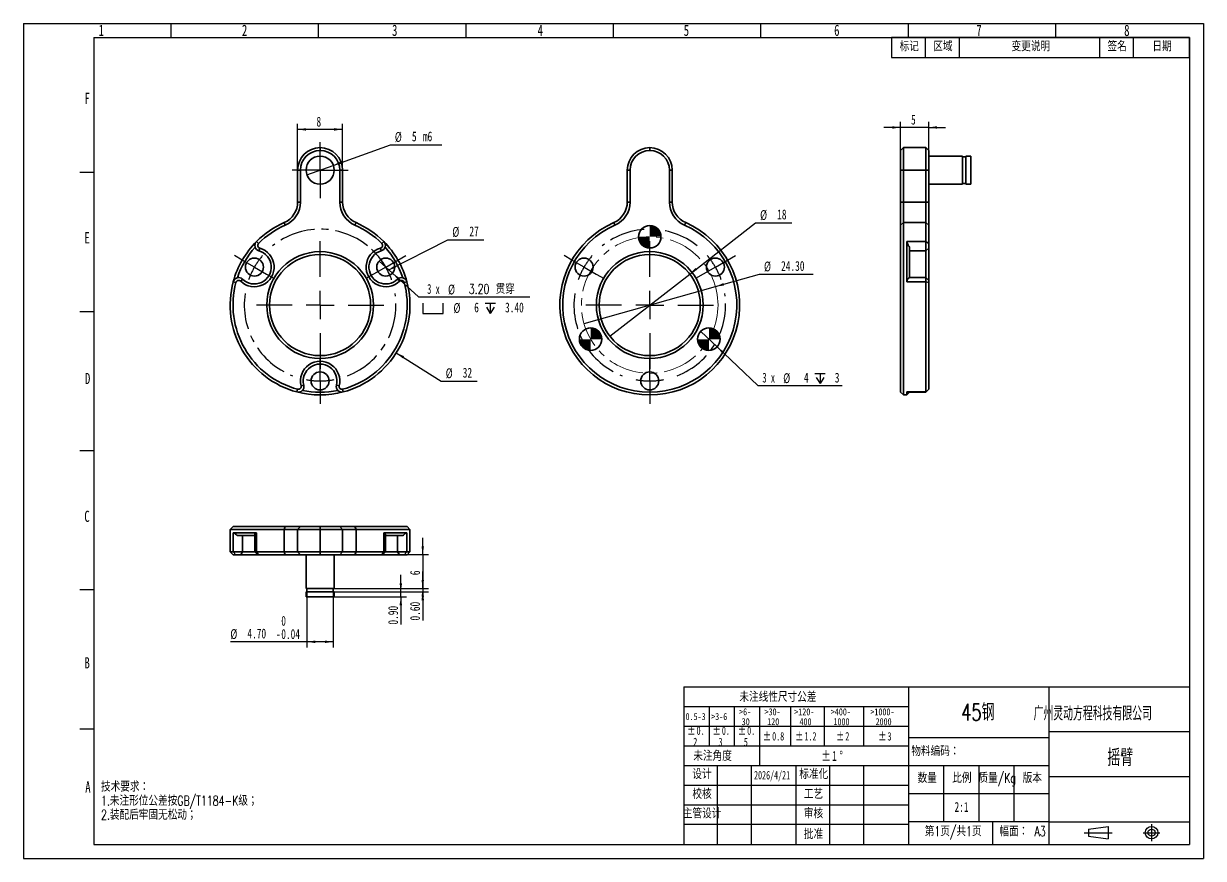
# Model space of a CAD drawing. Header units: millimetres. Extents: x 0 to 420, y 0 to 297.
import ezdxf

# ---------------------------------------------------------------- set-up
doc = ezdxf.new("R2010")
doc.units = ezdxf.units.MM
doc.linetypes.add('CENTERX2', pattern=[20.32, 12.7, -2.54, 2.54, -2.54])
for name, color, linetype in [('中心线', 6, 'CENTERX2'), ('尺寸线', 5, 'Continuous'), ('细实线', 7, 'Continuous')]:
    doc.layers.add(name, color=color, linetype=linetype)
doc.layers.add('图框', color=7, linetype='Continuous', lineweight=50)
doc.layers.add('粗实线', color=7, linetype='Continuous', lineweight=25)
doc.styles.add('SLDTEXTSTYLE0', font='TXT', dxfattribs={"width": 0.7, "bigfont": 'bigfont'})
doc.styles.add('SLDTEXTSTYLE1', font='TXT', dxfattribs={"width": 0.7})
doc.styles.add('SLDTEXTSTYLE2', font='TXT', dxfattribs={"width": 0.610802, "bigfont": 'bigfont'})
doc.styles.add('SLDTEXTSTYLE3', font='TXT', dxfattribs={"width": 0.633333})
doc.dimstyles.new('SLDDIMSTYLE0', dxfattribs={"dimtxt": 3.5, "dimasz": 3, "dimexe": 0, "dimexo": 0.0625, "dimgap": 0.875, "dimtad": 2, "dimlfac": 0.5, "dimrnd": 1e-09, "dimzin": 12, "dimdsep": 46, "dimtxsty": 'SLDTEXTSTYLE1', "dimblk1": 'NONE', "dimsah": 1, "dimcen": 0, "dimadec": 0, "dimazin": 3, "dimtfac": 1, "dimtmove": 0, "dimatfit": 3, "dimldrblk": 'NONE', "dimfxl": 0, "dimfrac": 2, "dimtolj": 1, "dimtzin": 12, "dimarcsym": 0})
doc.dimstyles.new('SLDDIMSTYLE1', dxfattribs={"dimtxt": 3.5, "dimasz": 3, "dimexe": 0, "dimexo": 0.0625, "dimgap": 0.875, "dimtad": 2, "dimlfac": 0.5, "dimrnd": 1e-09, "dimzin": 12, "dimdsep": 46, "dimtxsty": 'SLDTEXTSTYLE1', "dimsah": 1, "dimcen": 0, "dimadec": 0, "dimazin": 3, "dimtfac": 1, "dimtofl": 0, "dimtmove": 0, "dimatfit": 3, "dimfxl": 0, "dimfrac": 2, "dimtolj": 1, "dimtzin": 12, "dimarcsym": 0})
doc.dimstyles.new('SLDDIMSTYLE2', dxfattribs={"dimtxt": 3.5, "dimasz": 3, "dimexe": 0, "dimexo": 0.0625, "dimgap": 0.875, "dimtad": 0, "dimtih": 1, "dimtoh": 1, "dimlfac": 0.5, "dimrnd": 1e-09, "dimzin": 4, "dimdsep": 46, "dimtxsty": 'SLDTEXTSTYLE1', "dimblk1": 'NONE', "dimsah": 1, "dimcen": 0, "dimadec": 0, "dimazin": 1, "dimtfac": 1, "dimtmove": 0, "dimatfit": 3, "dimldrblk": 'NONE', "dimfxl": 0, "dimfrac": 2, "dimtolj": 1, "dimtzin": 12, "dimarcsym": 0})
doc.dimstyles.new('SLDDIMSTYLE3', dxfattribs={"dimtxt": 3.5, "dimasz": 3, "dimexe": 0, "dimexo": 0.0625, "dimgap": 0.875, "dimtad": 2, "dimlfac": 0.5, "dimrnd": 1e-09, "dimzin": 12, "dimdsep": 46, "dimtxsty": 'SLDTEXTSTYLE1', "dimsah": 1, "dimcen": 0.09, "dimadec": 0, "dimazin": 3, "dimtfac": 1, "dimtmove": 0, "dimatfit": 0, "dimfxl": 0, "dimfrac": 2, "dimtolj": 1, "dimtzin": 12, "dimarcsym": 0})
doc.dimstyles.new('SLDDIMSTYLE4', dxfattribs={"dimtxt": 3.5, "dimasz": 3, "dimexe": 0, "dimexo": 0.0625, "dimgap": 0.875, "dimtad": 2, "dimlfac": 0.5, "dimrnd": 1e-09, "dimzin": 0, "dimdsep": 46, "dimtxsty": 'SLDTEXTSTYLE1', "dimsah": 1, "dimcen": 0.09, "dimadec": 0, "dimazin": 0, "dimtfac": 1, "dimtmove": 0, "dimatfit": 0, "dimfxl": 0, "dimfrac": 2, "dimtolj": 1, "dimtzin": 12, "dimarcsym": 0})
doc.dimstyles.new('SLDDIMSTYLE5', dxfattribs={"dimtxt": 3.5, "dimasz": 3, "dimexe": 0, "dimexo": 0.0625, "dimgap": 0.875, "dimtad": 2, "dimlfac": 0.5, "dimrnd": 1e-09, "dimzin": 4, "dimdsep": 46, "dimtxsty": 'SLDTEXTSTYLE1', "dimsah": 1, "dimcen": 0.09, "dimadec": 0, "dimazin": 1, "dimtol": 1, "dimtm": 0.04, "dimtfac": 1, "dimtofl": 0, "dimtmove": 0, "dimatfit": 3, "dimfxl": 0, "dimfrac": 2, "dimtolj": 1, "dimarcsym": 0})
doc.dimstyles.new('SLDDIMSTYLE6', dxfattribs={"dimtxt": 3.5, "dimasz": 3, "dimexe": 0, "dimexo": 0.0625, "dimgap": 0.875, "dimtad": 2, "dimlfac": 0.5, "dimrnd": 1e-09, "dimzin": 4, "dimdsep": 46, "dimtxsty": 'SLDTEXTSTYLE1', "dimblk1": 'NONE', "dimsah": 1, "dimcen": 0, "dimadec": 0, "dimazin": 1, "dimtfac": 1, "dimtmove": 0, "dimatfit": 3, "dimldrblk": 'NONE', "dimfxl": 0, "dimfrac": 2, "dimtolj": 1, "dimtzin": 12, "dimarcsym": 0})
doc.dimstyles.new('SLDDIMSTYLE7', dxfattribs={"dimtxt": 3.5, "dimasz": 3, "dimexe": 0, "dimexo": 0.0625, "dimgap": 0.875, "dimtad": 0, "dimtih": 1, "dimtoh": 1, "dimdec": 6, "dimlfac": 0.5, "dimrnd": 1e-09, "dimzin": 12, "dimdsep": 46, "dimtxsty": 'SLDTEXTSTYLE1', "dimblk1": 'NONE', "dimsah": 1, "dimcen": 0, "dimadec": 0, "dimazin": 3, "dimtfac": 1, "dimtmove": 0, "dimatfit": 3, "dimldrblk": 'NONE', "dimfxl": 0, "dimfrac": 2, "dimtolj": 1, "dimtzin": 12, "dimarcsym": 0})
doc.dimstyles.new('SLDDIMSTYLE8', dxfattribs={"dimtxt": 3.5, "dimasz": 3, "dimexe": 0, "dimexo": 0.0625, "dimgap": 0.875, "dimtad": 2, "dimlfac": 0.5, "dimrnd": 1e-09, "dimzin": 12, "dimdsep": 46, "dimtxsty": 'SLDTEXTSTYLE1', "dimblk1": 'NONE', "dimsah": 1, "dimcen": 0, "dimadec": 0, "dimazin": 3, "dimtfac": 1, "dimtmove": 0, "dimatfit": 3, "dimldrblk": 'NONE', "dimfxl": 0, "dimfrac": 2, "dimtolj": 1, "dimtzin": 12, "dimarcsym": 0})

# ---------------------------------------------------------------- blocks, each defined once
blk = doc.blocks.new('SW_TABLEANNOTATION_0')
at = {"layer": '细实线', "color": 0}
for p, q in [((0, 0), (0, -7)), ((0, 0), (12, 0)), ((0, 0), (0, -7)), ((106, 0), (0, 0)), ((12, 0), (12, -7)), ((12, 0), (24, 0)), ((24, 0), (24, -7)), ((24, 0), (74, 0)), ((74, 0), (74, -7)), ((74, 0), (86, 0)), ((86, 0), (86, -7)), ((86, 0), (106, 0)), ((106, 0), (106, -7)), ((106, -7), (106, 0)), ((0, -7), (12, -7)), ((0, -7), (106, -7)), ((12, -7), (24, -7)), ((24, -7), (74, -7)), ((74, -7), (86, -7)), ((86, -7), (106, -7))]:
    blk.add_line(p, q, dxfattribs=at)
at = {"layer": '细实线', "color": 0, "char_height": 3.5, "attachment_point": 1, "style": 'SLDTEXTSTYLE0'}
for s, insert in [('标记', (2.85, -1.34)), ('区域', (14.85, -1.34)), ('变更说明', (42.7, -1.34)), ('签名', (76.85, -1.34)), ('日期', (92.85, -1.34))]:
    blk.add_mtext(s, dxfattribs=dict(at, insert=insert))
blk = doc.blocks.new('SW_TABLEANNOTATION_1')
at = {"layer": '细实线', "color": 0}
for p, q in [((0, 0), (0, -7)), ((0, 0), (9, 0)), ((9, 0), (18, 0)), ((18, 0), (27, 0)), ((27, 0), (38, 0)), ((38, 0), (50, 0)), ((50, 0), (64, 0)), ((64, 0), (80, 0)), ((80, 0), (80, -7)), ((0, -7), (0, -14)), ((0, -7), (9, -7)), ((9, -7), (9, -14)), ((9, -7), (18, -7)), ((18, -7), (18, -14)), ((18, -7), (27, -7)), ((27, -7), (27, -14)), ((27, -7), (38, -7)), ((38, -7), (38, -14)), ((38, -7), (50, -7)), ((50, -7), (50, -14)), ((50, -7), (64, -7)), ((64, -7), (64, -14)), ((64, -7), (80, -7)), ((80, -7), (80, -14)), ((0, -14), (0, -21)), ((0, -14), (9, -14)), ((9, -14), (9, -21)), ((9, -14), (18, -14)), ((18, -14), (18, -21)), ((18, -14), (27, -14)), ((27, -14), (27, -21)), ((27, -14), (38, -14)), ((38, -14), (38, -21)), ((38, -14), (50, -14)), ((50, -14), (50, -21)), ((50, -14), (64, -14)), ((64, -14), (64, -21)), ((64, -14), (80, -14)), ((80, -14), (80, -21)), ((0, -21), (0, -28)), ((0, -21), (9, -21)), ((9, -21), (18, -21)), ((18, -21), (27, -21)), ((27, -21), (27, -28)), ((27, -21), (27, -28)), ((27, -21), (38, -21)), ((38, -21), (50, -21)), ((50, -21), (64, -21)), ((64, -21), (80, -21)), ((80, -21), (80, -28)), ((0, -28), (9, -28)), ((9, -28), (18, -28)), ((18, -28), (27, -28)), ((27, -28), (38, -28)), ((38, -28), (50, -28)), ((50, -28), (64, -28)), ((64, -28), (80, -28))]:
    blk.add_line(p, q, dxfattribs=at)
at = {"layer": '细实线', "color": 0, "attachment_point": 1}
for s, insert, char_height, style in [('未注线性尺寸公差', (19.82, -1.79), 3.5, 'SLDTEXTSTYLE0'), ('>6-', (19.71, -7.6), 2.5, 'SLDTEXTSTYLE1'), ('>30-', (28.79, -7.6), 2.5, 'SLDTEXTSTYLE1'), ('>120-', (39.36, -7.6), 2.5, 'SLDTEXTSTYLE1'), ('>400-', (52.36, -7.6), 2.5, 'SLDTEXTSTYLE1'), ('>1000-', (66.44, -7.6), 2.5, 'SLDTEXTSTYLE1'), ('0.5-3', (0.66, -9.28), 2.5, 'SLDTEXTSTYLE1'), ('>3-6', (9.79, -9.28), 2.5, 'SLDTEXTSTYLE1'), ('30', (20.65, -11.1), 2.5, 'SLDTEXTSTYLE1'), ('120', (29.72, -11.1), 2.5, 'SLDTEXTSTYLE1'), ('400', (41.22, -11.1), 2.5, 'SLDTEXTSTYLE1'), ('1000', (53.3, -11.1), 2.5, 'SLDTEXTSTYLE1'), ('2000', (68.3, -11.1), 2.5, 'SLDTEXTSTYLE1'), ('%%p', (1.3, -14.03), 3, 'SLDTEXTSTYLE1'), ('0.', (4.59, -14.03), 3, 'SLDTEXTSTYLE1'), ('%%p', (10.3, -14.03), 3, 'SLDTEXTSTYLE1'), ('0.', (13.59, -14.03), 3, 'SLDTEXTSTYLE1'), ('%%p', (19.3, -14.03), 3, 'SLDTEXTSTYLE1'), ('0.', (22.59, -14.03), 3, 'SLDTEXTSTYLE1'), ('%%p', (28.19, -16.05), 3, 'SLDTEXTSTYLE1'), ('0.8', (31.48, -16.05), 3, 'SLDTEXTSTYLE1'), ('%%p', (39.69, -16.05), 3, 'SLDTEXTSTYLE1'), ('1.2', (42.98, -16.05), 3, 'SLDTEXTSTYLE1'), ('%%p', (54.25, -16.05), 3, 'SLDTEXTSTYLE1'), ('2', (57.53, -16.05), 3, 'SLDTEXTSTYLE1'), ('%%p', (69.25, -16.05), 3, 'SLDTEXTSTYLE1'), ('3', (72.53, -16.05), 3, 'SLDTEXTSTYLE1'), ('2', (3.39, -18.06), 3, 'SLDTEXTSTYLE1'), ('3', (12.39, -18.06), 3, 'SLDTEXTSTYLE1'), ('5', (21.39, -18.06), 3, 'SLDTEXTSTYLE1'), ('未注角度', (3.41, -22.79), 3.5, 'SLDTEXTSTYLE0'), ('%%p', (49.01, -22.79), 3.5, 'SLDTEXTSTYLE1'), ('1', (52.84, -22.79), 3.5, 'SLDTEXTSTYLE1'), ('%%d', (55.43, -22.79), 3.5, 'SLDTEXTSTYLE1')]:
    blk.add_mtext(s, dxfattribs=dict(at, insert=insert, char_height=char_height, style=style))
blk = doc.blocks.new('_D')
at = {"layer": '尺寸线'}
for p, q in [((110.26, 246.57), (130.58, 253.91)), ((130.58, 253.91), (148.88, 253.91)), ((100.85, 243.17), (110.26, 246.57))]:
    blk.add_line(p, q, dxfattribs=at)
blk.add_solid([(110.26, 246.57), (113.23, 247.16), (112.92, 248.01)], dxfattribs=at)
at = {"layer": '尺寸线', "char_height": 3.5, "attachment_point": 1, "style": 'SLDTEXTSTYLE1'}
for s, insert in [('%%c', (132.16, 258.42)), ('5', (138.24, 258.61)), ('m6', (142.14, 258.61))]:
    blk.add_mtext(s, dxfattribs=dict(at, insert=insert))
blk = doc.blocks.new('_None')
blk = doc.blocks.new('_D_1')
at = {"layer": '尺寸线'}
for p, q in [((129.59, 209.16), (151.03, 220.13)), ((151.03, 220.13), (163.88, 220.13))]:
    blk.add_line(p, q, dxfattribs=at)
blk.add_arc((105.55, 196.87), 27, 22.8525, 47.4009, dxfattribs=at)
blk.add_solid([(129.59, 209.16), (132.47, 210.13), (132.06, 210.93)], dxfattribs=at)
at = {"layer": '尺寸线', "char_height": 3.5, "attachment_point": 1, "style": 'SLDTEXTSTYLE1'}
for s, insert in [('%%c', (152.62, 224.64)), ('27', (158.69, 224.84))]:
    blk.add_mtext(s, dxfattribs=dict(at, insert=insert))
blk = doc.blocks.new('SW_SYMBOL_HOLE_SPOT')
at = {"layer": '尺寸线', "color": 0}
for p, q in [((0, 875), (0, 75)), ((0, 75), (1600, 75)), ((1600, 75), (1600, 875))]:
    blk.add_line(p, q, dxfattribs=at)
blk = doc.blocks.new('SW_SYMBOL_HOLE_DEPTH')
at = {"layer": '尺寸线', "color": 0}
for p, q in [((0, 875), (800, 875)), ((100, 555), (400, 75)), ((400, 875), (400, 75)), ((700, 555), (400, 75))]:
    blk.add_line(p, q, dxfattribs=at)
blk = doc.blocks.new('_D_2')
at = {"layer": '尺寸线'}
for p, q in [((126.56, 212.52), (131.31, 208.22)), ((131.31, 208.22), (140.57, 199.84)), ((140.57, 199.84), (180.21, 199.84))]:
    blk.add_line(p, q, dxfattribs=at)
blk.add_solid([(131.31, 208.22), (133.23, 205.88), (133.83, 206.54)], dxfattribs=at)
at = {"layer": '尺寸线', "xscale": 0.004511737089201878, "yscale": 0.004511737089201878, "zscale": 0.004511737089201878}
for name, p in [('SW_SYMBOL_HOLE_SPOT', (142.16, 193.56)), ('SW_SYMBOL_HOLE_DEPTH', (164.33, 193.56))]:
    blk.add_blockref(name, p, dxfattribs=at)
at = {"layer": '尺寸线', "char_height": 3.5, "attachment_point": 1}
for s, insert, style in [('3 x', (143.66, 204.35), 'SLDTEXTSTYLE3'), ('%%c', (151.1, 204.15), 'SLDTEXTSTYLE1'), ('3.20 贯穿', (158.48, 204.35), 'SLDTEXTSTYLE0'), ('%%c', (153.03, 197.57), 'SLDTEXTSTYLE1'), ('6', (160.41, 197.76), 'SLDTEXTSTYLE1'), ('3.40', (171.39, 197.76), 'SLDTEXTSTYLE1')]:
    blk.add_mtext(s, dxfattribs=dict(at, insert=insert, style=style))
blk = doc.blocks.new('_D_3')
at = {"layer": '尺寸线'}
for p, q in [((132.67, 179.87), (148.67, 169.84)), ((148.67, 169.84), (161.51, 169.84))]:
    blk.add_line(p, q, dxfattribs=at)
blk.add_solid([(132.67, 179.87), (134.97, 177.9), (135.45, 178.66)], dxfattribs=at)
at = {"layer": '尺寸线', "char_height": 3.5, "attachment_point": 1, "style": 'SLDTEXTSTYLE1'}
for s, insert in [('%%c', (150.26, 174.35)), ('32', (156.33, 174.55))]:
    blk.add_mtext(s, dxfattribs=dict(at, insert=insert))
blk = doc.blocks.new('_D_4')
at = {"layer": '尺寸线'}
for p, q in [((97.55, 244.87), (97.55, 261.36)), ((113.55, 244.87), (113.55, 261.36)), ((113.55, 259.36), (97.55, 259.36))]:
    blk.add_line(p, q, dxfattribs=at)
for points in [[(97.55, 259.36), (100.55, 258.91), (100.55, 259.81)], [(113.55, 259.36), (110.55, 259.81), (110.55, 258.91)]]:
    blk.add_solid(points, dxfattribs=at)
at = {"layer": '尺寸线', "insert": (104.26, 263.87), "char_height": 3.5, "attachment_point": 1, "style": 'SLDTEXTSTYLE1'}
blk.add_mtext('8', dxfattribs=at)
blk = doc.blocks.new('SW_CENTERMARKSYMBOL_0')
at = {"layer": '中心线', "color": 0}
for p, q in [((-23.38, -3.5), (-23.38, 5)), ((-51.1, 2.5), (-53.87, 4.1)), ((-46.77, 0), (-51.1, 2.5)), ((0, 0), (-4.33, -2.5)), ((0, 0), (4.33, 2.5)), ((4.33, 2.5), (7.1, 4.1)), ((-46.77, 0), (-42.44, -2.5)), ((-42.44, -2.5), (-39.66, -4.1)), ((-4.33, -2.5), (-7.1, -4.1)), ((-23.38, -13.5), (-23.38, -8.5)), ((-33.38, -13.5), (-41.88, -13.5)), ((-23.38, -13.5), (-28.38, -13.5)), ((-23.38, -13.5), (-23.38, -18.5)), ((-23.38, -13.5), (-18.38, -13.5)), ((-13.38, -13.5), (-4.88, -13.5)), ((-23.38, -23.5), (-23.38, -32)), ((-23.38, -35.5), (-23.38, -32.3)), ((-23.38, -40.5), (-23.38, -35.5)), ((-23.38, -40.5), (-23.38, -45.5)), ((-23.38, -45.5), (-23.38, -48.7))]:
    blk.add_line(p, q, dxfattribs=at)
for start, end in [(51.2207, 128.7793), (139.3897, 150), (30, 40.6103), (19.3897, 30), (150, 160.6103), (171.2207, 248.7793), (291.2207, 8.7793), (259.3897, 270), (270, 280.6103)]:
    blk.add_arc((-23.38, -13.5), 27, start, end, dxfattribs=at)
blk = doc.blocks.new('SW_CENTERMARKSYMBOL_1')
at = {"layer": '中心线', "color": 0}
for p, q in [((0, 5), (0, 10)), ((0, 0), (0, 5)), ((-5, 0), (-10, 0)), ((0, 0), (-5, 0)), ((0, 0), (0, -5)), ((0, 0), (5, 0)), ((5, 0), (10, 0)), ((0, -5), (0, -10))]:
    blk.add_line(p, q, dxfattribs=at)
blk = doc.blocks.new('SW_CENTERMARKSYMBOL_2')
at = {"layer": '中心线', "color": 0}
for p, q in [((0, 10), (0, 23)), ((0, 0), (0, 5)), ((-10, 0), (-23, 0)), ((0, 0), (-5, 0)), ((0, 0), (0, -5)), ((0, 0), (5, 0)), ((10, 0), (23, 0)), ((0, -10), (0, -23))]:
    blk.add_line(p, q, dxfattribs=at)
blk = doc.blocks.new('_D_5')
at = {"layer": '尺寸线'}
for p, q in [((312.21, 251.87), (312.21, 262.06)), ((322.21, 251.87), (322.21, 262.06)), ((312.21, 260.06), (306.21, 260.06)), ((322.21, 260.06), (312.21, 260.06)), ((322.21, 260.06), (328.21, 260.06))]:
    blk.add_line(p, q, dxfattribs=at)
for points in [[(312.21, 260.06), (309.21, 260.51), (309.21, 259.61)], [(322.21, 260.06), (325.21, 259.61), (325.21, 260.51)]]:
    blk.add_solid(points, dxfattribs=at)
at = {"layer": '尺寸线', "insert": (315.92, 264.58), "char_height": 3.5, "attachment_point": 1, "style": 'SLDTEXTSTYLE1'}
blk.add_mtext('5', dxfattribs=at)
blk = doc.blocks.new('_D_6')
at = {"layer": '尺寸线'}
for p, q in [((142.09, 108.06), (142.09, 114.06)), ((127.78, 108.06), (144.09, 108.06)), ((142.09, 108.06), (142.09, 96.06)), ((110.55, 96.06), (144.09, 96.06)), ((142.09, 96.06), (142.09, 90.06))]:
    blk.add_line(p, q, dxfattribs=at)
for points in [[(142.09, 108.06), (142.54, 111.06), (141.64, 111.06)], [(142.09, 96.06), (141.64, 93.06), (142.54, 93.06)]]:
    blk.add_solid(points, dxfattribs=at)
at = {"layer": '尺寸线', "insert": (137.58, 100.76), "char_height": 3.5, "attachment_point": 1, "rotation": 90, "style": 'SLDTEXTSTYLE1'}
blk.add_mtext('6', dxfattribs=at)
blk = doc.blocks.new('_D_7')
at = {"layer": '尺寸线'}
for p, q in [((142.09, 96.06), (142.09, 102.06)), ((110.55, 96.06), (144.09, 96.06)), ((110.55, 94.86), (144.09, 94.86)), ((142.09, 96.06), (142.09, 94.86)), ((142.09, 94.86), (142.09, 84.63))]:
    blk.add_line(p, q, dxfattribs=at)
for points in [[(142.09, 96.06), (142.54, 99.06), (141.64, 99.06)], [(142.09, 94.86), (141.64, 91.86), (142.54, 91.86)]]:
    blk.add_solid(points, dxfattribs=at)
at = {"layer": '尺寸线', "insert": (137.58, 84.63), "char_height": 3.5, "attachment_point": 1, "rotation": 90, "style": 'SLDTEXTSTYLE1'}
blk.add_mtext('0.60', dxfattribs=at)
blk = doc.blocks.new('_D_8')
at = {"layer": '尺寸线'}
for p, q in [((134.29, 94.86), (134.29, 100.86)), ((110.55, 94.86), (136.29, 94.86)), ((110.55, 93.06), (136.29, 93.06)), ((134.29, 93.06), (134.29, 94.86)), ((134.29, 93.06), (134.29, 83.18))]:
    blk.add_line(p, q, dxfattribs=at)
for points in [[(134.29, 94.86), (134.74, 97.86), (133.84, 97.86)], [(134.29, 93.06), (133.84, 90.06), (134.74, 90.06)]]:
    blk.add_solid(points, dxfattribs=at)
at = {"layer": '尺寸线', "insert": (129.78, 83.18), "char_height": 3.5, "attachment_point": 1, "rotation": 90, "style": 'SLDTEXTSTYLE1'}
blk.add_mtext('0.90', dxfattribs=at)
blk = doc.blocks.new('_D_9')
at = {"layer": '尺寸线'}
for p, q in [((100.85, 94.86), (100.85, 75.06)), ((110.25, 94.86), (110.25, 75.06)), ((100.85, 77.06), (73.6, 77.06)), ((110.25, 77.06), (100.85, 77.06))]:
    blk.add_line(p, q, dxfattribs=at)
for points in [[(100.85, 77.06), (103.85, 76.61), (103.85, 77.51)], [(110.25, 77.06), (107.25, 77.51), (107.25, 76.61)]]:
    blk.add_solid(points, dxfattribs=at)
at = {"layer": '尺寸线', "char_height": 3.5, "attachment_point": 1, "style": 'SLDTEXTSTYLE1'}
for s, insert in [('0', (91.73, 86.28)), ('%%c', (73.6, 81.57)), ('4.70', (79.67, 81.76)), ('0.04', (91.73, 81.57)), ('-', (89.8, 81.57))]:
    blk.add_mtext(s, dxfattribs=dict(at, insert=insert))
blk = doc.blocks.new('_D_10')
at = {"layer": '尺寸线'}
for p, q in [((246.3, 203.43), (262, 207.83)), ((262, 207.83), (281.06, 207.83)), ((199.51, 190.31), (246.3, 203.43))]:
    blk.add_line(p, q, dxfattribs=at)
blk.add_solid([(246.3, 203.43), (249.31, 203.8), (249.07, 204.67)], dxfattribs=at)
at = {"layer": '尺寸线', "char_height": 3.5, "attachment_point": 1, "style": 'SLDTEXTSTYLE1'}
for s, insert in [('%%c', (263.58, 212.34)), ('24.30', (269.66, 212.53))]:
    blk.add_mtext(s, dxfattribs=dict(at, insert=insert))
blk = doc.blocks.new('_D_11')
at = {"layer": '尺寸线'}
for p, q in [((241.04, 187.46), (246.86, 181.98)), ((246.86, 181.98), (261.4, 168.29)), ((261.4, 168.29), (291.38, 168.29))]:
    blk.add_line(p, q, dxfattribs=at)
blk.add_solid([(246.86, 181.98), (248.74, 179.59), (249.35, 180.25)], dxfattribs=at)
at = {"layer": '尺寸线', "xscale": 0.004511737089201878, "yscale": 0.004511737089201878, "zscale": 0.004511737089201878}
blk.add_blockref('SW_SYMBOL_HOLE_DEPTH', (281.72, 168.6), dxfattribs=at)
at = {"layer": '尺寸线', "char_height": 3.5, "attachment_point": 1}
for s, insert, style in [('3 x', (262.99, 172.8), 'SLDTEXTSTYLE3'), ('%%c', (270.42, 172.61), 'SLDTEXTSTYLE1'), ('4', (277.8, 172.8), 'SLDTEXTSTYLE1'), ('3', (288.78, 172.8), 'SLDTEXTSTYLE1')]:
    blk.add_mtext(s, dxfattribs=dict(at, insert=insert, style=style))
blk = doc.blocks.new('_D_12')
at = {"layer": '尺寸线'}
for p, q in [((237.12, 207.91), (260.6, 226.14)), ((260.6, 226.14), (273.45, 226.14)), ((208.69, 185.83), (237.12, 207.91))]:
    blk.add_line(p, q, dxfattribs=at)
blk.add_solid([(237.12, 207.91), (239.77, 209.39), (239.22, 210.1)], dxfattribs=at)
at = {"layer": '尺寸线', "char_height": 3.5, "attachment_point": 1, "style": 'SLDTEXTSTYLE1'}
for s, insert in [('%%c', (262.19, 230.65)), ('18', (268.26, 230.85))]:
    blk.add_mtext(s, dxfattribs=dict(at, insert=insert))
blk = doc.blocks.new('SW_CENTERMARKSYMBOL_3')
at = {"layer": '中心线', "color": 0}
for p, q in [((23.38, -3.5), (23.38, 5)), ((-4.33, 2.5), (-7.1, 4.1)), ((0, 0), (-4.33, 2.5)), ((0, 0), (4.33, -2.5)), ((46.77, 0), (51.1, 2.5)), ((51.1, 2.5), (53.87, 4.1)), ((4.33, -2.5), (7.1, -4.1)), ((42.44, -2.5), (39.66, -4.1)), ((46.77, 0), (42.44, -2.5)), ((23.38, -13.5), (23.38, -8.5)), ((13.38, -13.5), (4.88, -13.5)), ((23.38, -13.5), (18.38, -13.5)), ((23.38, -13.5), (23.38, -18.5)), ((23.38, -13.5), (28.38, -13.5)), ((33.38, -13.5), (41.88, -13.5)), ((23.38, -23.5), (23.38, -32)), ((23.38, -35.5), (23.38, -32.3)), ((23.38, -40.5), (23.38, -35.5)), ((23.38, -40.5), (23.38, -45.5)), ((23.38, -45.5), (23.38, -48.7))]:
    blk.add_line(p, q, dxfattribs=at)
for start, end in [(51.2207, 128.7793), (150, 160.6103), (139.3897, 150), (30, 40.6103), (19.3897, 30), (171.2207, 248.7793), (291.2207, 8.7793), (259.3897, 270), (270, 280.6103)]:
    blk.add_arc((23.38, -13.5), 27, start, end, dxfattribs=at)
blk = doc.blocks.new('SW_CENTERMARKSYMBOL_4')
at = {"layer": '中心线', "color": 0}
for p, q in [((0, 10), (0, 23)), ((0, 0), (0, 5)), ((-10, 0), (-23, 0)), ((0, 0), (-5, 0)), ((0, 0), (0, -5)), ((0, 0), (5, 0)), ((10, 0), (23, 0)), ((0, -10), (0, -23))]:
    blk.add_line(p, q, dxfattribs=at)
blk = doc.blocks.new('SW_DOWELSYMBOL_0')
at = {"linetype": 'Continuous', "lineweight": 0}
h = blk.add_hatch(color=0, dxfattribs=at)
edge = h.paths.add_edge_path(flags=0)
edge.add_arc((0, 0), 4, 180, 270)
edge.add_line((0, -4), (0, 0))
edge.add_line((0, 0), (-4, 0))
h = blk.add_hatch(color=0, dxfattribs=at)
edge = h.paths.add_edge_path(flags=0)
edge.add_arc((0, 0), 4, 0, 90)
edge.add_line((0, 4), (0, 0))
edge.add_line((0, 0), (4, 0))
at = {"color": 0, "linetype": 'Continuous', "lineweight": 0}
blk.add_circle((0, 0), 4, dxfattribs=at)
blk = doc.blocks.new('SW_DOWELSYMBOL_1')
at = {"linetype": 'Continuous', "lineweight": 0}
h = blk.add_hatch(color=0, dxfattribs=at)
edge = h.paths.add_edge_path(flags=0)
edge.add_arc((0, 0), 4, 180, 270)
edge.add_line((0, -4), (0, 0))
edge.add_line((0, 0), (-4, 0))
h = blk.add_hatch(color=0, dxfattribs=at)
edge = h.paths.add_edge_path(flags=0)
edge.add_arc((0, 0), 4, 0, 90)
edge.add_line((0, 4), (0, 0))
edge.add_line((0, 0), (4, 0))
at = {"color": 0, "linetype": 'Continuous', "lineweight": 0}
blk.add_circle((0, 0), 4, dxfattribs=at)
blk = doc.blocks.new('SW_DOWELSYMBOL_2')
at = {"linetype": 'Continuous', "lineweight": 0}
h = blk.add_hatch(color=0, dxfattribs=at)
edge = h.paths.add_edge_path(flags=0)
edge.add_arc((0, 0), 4, 180, 270)
edge.add_line((0, -4), (0, 0))
edge.add_line((0, 0), (-4, 0))
h = blk.add_hatch(color=0, dxfattribs=at)
edge = h.paths.add_edge_path(flags=0)
edge.add_arc((0, 0), 4, 0, 90)
edge.add_line((0, 4), (0, 0))
edge.add_line((0, 0), (4, 0))
at = {"color": 0, "linetype": 'Continuous', "lineweight": 0}
blk.add_circle((0, 0), 4, dxfattribs=at)

msp = doc.modelspace()

# ---------------------------------------------------------------- linework, layer by layer
at = {"color": 7, "linetype": 'Continuous', "lineweight": 35}
for p, q in [((105.5532176, 251.869351), (105.5532176, 252.869351)), ((222.9045241, 251.869351), (222.9045241, 252.869351)), ((312.2143238, 251.869351), (313.2143238, 252.869351)), ((313.2143238, 252.869351), (313.2143238, 244.869351)), ((321.2143238, 252.869351), (313.2143238, 252.869351)), ((321.2143238, 244.869351), (321.2143238, 252.869351)), ((322.2143238, 251.869351), (321.2143238, 252.869351)), ((312.2143238, 244.869351), (312.2143238, 251.869351)), ((322.2143238, 251.869351), (322.2143238, 244.869351)), ((334.2143238, 249.869351), (322.2143238, 249.869351)), ((334.2143238, 249.869351), (334.2143238, 239.869351)), ((335.4143238, 249.569351), (334.2143238, 249.569351)), ((337.2143238, 249.869351), (335.4143238, 249.869351)), ((335.4143238, 249.869351), (335.4143238, 239.869351)), ((337.2143238, 249.869351), (337.2143238, 239.869351)), ((97.5532176, 233.5299566), (97.5532176, 244.869351)), ((98.5532176, 244.869351), (97.5532176, 244.869351)), ((98.5532176, 244.869351), (98.5532176, 233.5299566)), ((112.5532176, 233.5299566), (112.5532176, 244.869351)), ((112.5532176, 244.869351), (113.5532176, 244.869351)), ((113.5532176, 244.869351), (113.5532176, 233.5299566)), ((214.9045241, 244.869351), (215.9045241, 244.869351)), ((214.9045241, 233.5299566), (214.9045241, 244.869351)), ((215.9045241, 244.869351), (215.9045241, 233.5299566)), ((229.9045241, 233.5299566), (229.9045241, 244.869351)), ((229.9045241, 244.869351), (230.9045241, 244.869351)), ((230.9045241, 244.869351), (230.9045241, 233.5299566)), ((312.2143238, 244.869351), (313.2143238, 244.869351)), ((312.2143238, 233.5299566), (312.2143238, 244.869351)), ((321.2143238, 244.869351), (313.2143238, 244.869351)), ((313.2143238, 244.869351), (313.2143238, 233.5299566)), ((321.2143238, 233.5299566), (321.2143238, 244.869351)), ((322.2143238, 244.869351), (321.2143238, 244.869351)), ((322.2143238, 244.869351), (322.2143238, 233.5299566)), ((322.2143238, 239.869351), (334.2143238, 239.869351)), ((334.2143238, 240.169351), (335.4143238, 240.169351)), ((335.4143238, 239.869351), (337.2143238, 239.869351)), ((98.5532176, 233.5299566), (97.5532176, 233.5299566)), ((112.5532176, 233.5299566), (113.5532176, 233.5299566)), ((214.9045241, 233.5299566), (215.9045241, 233.5299566)), ((229.9045241, 233.5299566), (230.9045241, 233.5299566)), ((312.2143238, 233.5299566), (313.2143238, 233.5299566)), ((312.2143238, 225.2813203), (312.2143238, 233.5299566)), ((313.2143238, 233.5299566), (313.2143238, 226.1978354)), ((313.2143238, 233.5299566), (321.2143238, 233.5299566)), ((321.2143238, 226.1978354), (321.2143238, 233.5299566)), ((322.2143238, 233.5299566), (321.2143238, 233.5299566)), ((322.2143238, 233.5299566), (322.2143238, 225.2813203)), ((93.1532176, 225.2813203), (92.7532176, 226.1978354)), ((117.9532176, 225.2813203), (118.3532176, 226.1978354)), ((210.1045241, 226.1978354), (210.5045241, 225.2813203)), ((235.7045241, 226.1978354), (235.3045241, 225.2813203)), ((313.2143238, 226.1978354), (312.2143238, 225.2813203)), ((312.2143238, 165.869351), (312.2143238, 225.2813203)), ((313.2143238, 226.1978354), (313.2143238, 164.869351)), ((321.2143238, 226.1978354), (313.2143238, 226.1978354)), ((321.2143238, 219.4859538), (321.2143238, 226.1978354)), ((322.2143238, 225.2813203), (321.2143238, 226.1978354)), ((322.2143238, 225.2813203), (322.2143238, 218.7791849)), ((82.9149916, 219.4859538), (83.6224361, 218.7791849)), ((127.4839991, 218.7791849), (128.1914437, 219.4859538)), ((314.4143238, 219.4859538), (321.2143238, 219.4859538)), ((314.4143238, 205.1663285), (314.4143238, 219.4859538)), ((321.2143238, 216.1466498), (321.2143238, 219.4859538)), ((321.2143238, 219.4859538), (322.2143238, 218.7791849)), ((322.2143238, 218.7791849), (322.2143238, 217.109533)), ((83.7900435, 216.1466498), (84.0599621, 217.109533)), ((127.0464732, 217.109533), (127.3163918, 216.1466498)), ((315.4143238, 217.4987642), (315.4143238, 206.5938681)), ((321.2143238, 216.1466498), (315.4143238, 216.1466498)), ((321.2143238, 216.1466498), (322.2143238, 217.109533)), ((321.2143238, 206.6477674), (321.2143238, 216.1466498)), ((322.2143238, 217.109533), (322.2143238, 205.6477674)), ((77.977, 206.0781633), (77.2780781, 205.3629653)), ((133.8283572, 205.3629653), (133.1294352, 206.0781633)), ((321.2143238, 206.6477674), (315.4143238, 206.6477674)), ((322.2143238, 205.6477674), (321.2143238, 206.6477674)), ((321.2143238, 205.1663285), (321.2143238, 206.6477674)), ((74.6475521, 205.1663285), (75.6133541, 204.9070479)), ((136.4588832, 205.1663285), (135.4930812, 204.9070479)), ((321.2143238, 205.1663285), (314.4143238, 205.1663285)), ((321.2143238, 165.9557707), (321.2143238, 205.1663285)), ((321.2143238, 205.1663285), (322.2143238, 204.9070479)), ((322.2143238, 205.6477674), (322.2143238, 204.9070479)), ((322.2143238, 204.9070479), (322.2143238, 166.9218201)), ((99.7401742, 168.3832399), (98.7713336, 168.1355547)), ((111.366261, 168.3832399), (112.3351016, 168.1355547)), ((97.2857781, 165.9557707), (97.5441356, 166.9218201)), ((113.8206572, 165.9557707), (113.5622997, 166.9218201)), ((312.2143238, 165.869351), (313.2143238, 164.869351)), ((313.2143238, 164.869351), (314.4143238, 164.869351)), ((314.4143238, 165.9557707), (321.2143238, 165.9557707)), ((314.4143238, 164.869351), (314.4143238, 165.9557707)), ((314.4143238, 165.9557707), (314.4799895, 165.8899397)), ((314.4143238, 164.869351), (315.4143238, 165.869351)), ((314.4799895, 165.8878695), (321.2143238, 165.8878695)), ((315.4143238, 165.8878695), (315.4143238, 165.869351)), ((321.2143238, 165.9557707), (322.2143238, 166.9218201)), ((321.2143238, 165.8878695), (322.2143238, 166.8878695)), ((321.2143238, 165.8878695), (321.2143238, 165.9557707)), ((322.2143238, 166.9218201), (322.2143238, 166.8878695)), ((74.5532176, 118.0585755), (73.5532176, 117.0585755)), ((74.5532176, 118.0585755), (93.1532176, 118.0585755)), ((92.7532176, 117.0585755), (93.1532176, 118.0585755)), ((93.1532176, 118.0585755), (98.5532176, 118.0585755)), ((98.5532176, 118.0585755), (97.5532176, 117.0585755)), ((98.5532176, 118.0585755), (105.5532176, 118.0585755)), ((105.5532176, 118.0585755), (112.5532176, 118.0585755)), ((105.5532176, 118.0585755), (105.5532176, 117.0585755)), ((113.5532176, 117.0585755), (112.5532176, 118.0585755)), ((112.5532176, 118.0585755), (117.9532176, 118.0585755)), ((118.3532176, 117.0585755), (117.9532176, 118.0585755)), ((117.9532176, 118.0585755), (136.5532176, 118.0585755)), ((137.5532176, 117.0585755), (136.5532176, 118.0585755)), ((73.5532176, 117.0585755), (73.5532176, 109.0585755)), ((92.7532176, 117.0585755), (73.5532176, 117.0585755)), ((74.6475521, 115.8585755), (82.9149916, 115.8585755)), ((74.6475521, 109.0585755), (74.6475521, 115.8585755)), ((82.3298807, 114.8585755), (76.1179706, 114.8585755)), ((77.977, 114.8585755), (77.977, 109.0585755)), ((82.3298807, 115.293857), (82.3298807, 109.0585755)), ((82.9149916, 115.8585755), (82.9149916, 109.0585755)), ((97.5532176, 117.0585755), (92.7532176, 117.0585755)), ((92.7532176, 109.0585755), (92.7532176, 117.0585755)), ((97.5532176, 109.0585755), (97.5532176, 117.0585755)), ((105.5532176, 117.0585755), (97.5532176, 117.0585755)), ((105.5532176, 109.0585755), (105.5532176, 117.0585755)), ((113.5532176, 117.0585755), (105.5532176, 117.0585755)), ((113.5532176, 117.0585755), (113.5532176, 109.0585755)), ((118.3532176, 117.0585755), (113.5532176, 117.0585755)), ((118.3532176, 117.0585755), (118.3532176, 109.0585755)), ((137.5532176, 117.0585755), (118.3532176, 117.0585755)), ((128.1914437, 115.8585755), (136.4588832, 115.8585755)), ((128.1914437, 109.0585755), (128.1914437, 115.8585755)), ((128.7765546, 109.0585755), (128.7765546, 115.2970504)), ((134.9884647, 114.8585755), (128.7765546, 114.8585755)), ((133.1294352, 109.0585755), (133.1294352, 114.8585755)), ((136.4588832, 115.8585755), (136.4588832, 109.0585755)), ((137.5532176, 109.0585755), (137.5532176, 117.0585755)), ((73.5532176, 109.0585755), (74.5532176, 108.0585755)), ((73.5532176, 109.0585755), (74.6475521, 109.0585755)), ((75.6133541, 108.0585755), (74.5532176, 108.0585755)), ((74.6475521, 109.0585755), (77.977, 109.0585755)), ((74.6475521, 109.0585755), (75.6133541, 108.0585755)), ((77.2780781, 108.0585755), (75.6133541, 108.0585755)), ((77.977, 109.0585755), (77.2780781, 108.0585755)), ((83.3298807, 108.0585755), (77.2780781, 108.0585755)), ((77.977, 109.0585755), (82.3298807, 109.0585755)), ((82.3298807, 109.0585755), (83.3298807, 108.0585755)), ((82.3298807, 109.0585755), (82.9149916, 109.0585755)), ((82.9149916, 109.0585755), (92.7532176, 109.0585755)), ((82.9149916, 109.0585755), (83.6224361, 108.0585755)), ((83.6224361, 108.0585755), (83.3298807, 108.0585755)), ((93.1532176, 108.0585755), (83.6224361, 108.0585755)), ((92.7532176, 109.0585755), (97.5532176, 109.0585755)), ((93.1532176, 108.0585755), (92.7532176, 109.0585755)), ((98.5532176, 108.0585755), (93.1532176, 108.0585755)), ((97.5532176, 109.0585755), (105.5532176, 109.0585755)), ((98.5532176, 108.0585755), (97.5532176, 109.0585755)), ((105.5532176, 108.0585755), (98.5532176, 108.0585755)), ((100.5532176, 108.0585755), (100.5532176, 96.0585755)), ((105.5532176, 109.0585755), (113.5532176, 109.0585755)), ((105.5532176, 108.0585755), (105.5532176, 109.0585755)), ((112.5532176, 108.0585755), (105.5532176, 108.0585755)), ((110.5532176, 96.0585755), (110.5532176, 108.0585755)), ((112.5532176, 108.0585755), (113.5532176, 109.0585755)), ((117.9532176, 108.0585755), (112.5532176, 108.0585755)), ((113.5532176, 109.0585755), (118.3532176, 109.0585755)), ((117.9532176, 108.0585755), (118.3532176, 109.0585755)), ((127.4839991, 108.0585755), (117.9532176, 108.0585755)), ((118.3532176, 109.0585755), (128.1914437, 109.0585755)), ((127.4839991, 108.0585755), (128.1914437, 109.0585755)), ((127.7765546, 108.0585755), (127.4839991, 108.0585755)), ((127.7765546, 108.0585755), (128.7765546, 109.0585755)), ((133.8283572, 108.0585755), (127.7765546, 108.0585755)), ((128.1914437, 109.0585755), (128.7765546, 109.0585755)), ((128.7765546, 109.0585755), (133.1294352, 109.0585755)), ((133.8283572, 108.0585755), (133.1294352, 109.0585755)), ((133.1294352, 109.0585755), (136.4588832, 109.0585755)), ((135.4930812, 108.0585755), (133.8283572, 108.0585755)), ((136.4588832, 109.0585755), (135.4930812, 108.0585755)), ((136.5532176, 108.0585755), (135.4930812, 108.0585755)), ((136.4588832, 109.0585755), (137.5532176, 109.0585755)), ((136.5532176, 108.0585755), (137.5532176, 109.0585755)), ((110.5532176, 96.0585755), (100.5532176, 96.0585755)), ((100.5532176, 94.8585755), (100.5532176, 93.0585755)), ((110.5532176, 94.8585755), (100.5532176, 94.8585755)), ((110.5532176, 93.0585755), (100.5532176, 93.0585755)), ((100.8532176, 96.0585755), (100.8532176, 94.8585755)), ((110.2532176, 94.8585755), (110.2532176, 96.0585755)), ((110.5532176, 93.0585755), (110.5532176, 94.8585755))]:
    msp.add_line(p, q, dxfattribs=at)
for centre, radius in [((105.5532176, 244.869351), 5), ((222.9045241, 221.169351), 4), ((105.5532176, 196.869351), 19), ((105.5532176, 196.869351), 18), ((222.9045241, 196.869351), 19), ((222.9045241, 196.869351), 18), ((82.1705317, 210.369351), 3.2), ((128.9359035, 210.369351), 3.2), ((199.5218382, 210.369351), 3.2), ((246.28721, 210.369351), 3.2), ((201.8601068, 184.719351), 4), ((243.9489414, 184.719351), 4), ((105.5532176, 169.869351), 3.2), ((222.9045241, 169.869351), 3.2)]:
    msp.add_circle(centre, radius, dxfattribs=at)
at = {"color": 7, "linetype": 'CENTERX2', "lineweight": 18}
msp.add_circle((222.9045241, 196.869351), 24.3, dxfattribs=at)
at = {"color": 7, "linetype": 'Continuous', "lineweight": 35}
for centre, radius, start, end in [((105.5532176, 244.869351), 8, 90, 180), ((105.5532176, 244.869351), 8, 360, 90), ((222.9045241, 244.869351), 8, 90, 180), ((222.9045241, 244.869351), 8, 0, 90), ((105.5532176, 244.869351), 7, 90, 180), ((105.5532176, 244.869351), 7, 0, 90), ((222.9045241, 244.869351), 7, 90, 180), ((222.9045241, 244.869351), 7, 0, 90), ((89.5532176, 233.5299566), 8, 293.578178478, 0), ((89.5532176, 233.5299566), 9, 293.578178478, 360), ((121.5532176, 233.5299566), 9, 180, 246.421821522), ((121.5532176, 233.5299566), 8, 180, 246.421821522), ((206.9045241, 233.5299566), 8, 293.578178478, 0), ((206.9045241, 233.5299566), 9, 293.578178478, 0), ((238.9045241, 233.5299566), 9, 180, 246.421821522), ((238.9045241, 233.5299566), 8, 180, 246.421821522), ((105.5532176, 196.869351), 32, 113.578178478, 135.027376577), ((105.5532176, 196.869351), 31, 113.578178478, 135.027376577), ((105.5532176, 196.869351), 31, 44.972623423, 66.421821522), ((105.5532176, 196.869351), 32, 44.972623423, 66.421821522), ((222.9045241, 196.869351), 32, 113.578178478, 66.421821522), ((222.9045241, 196.869351), 31, 113.578178478, 66.421821522), ((105.5532176, 196.869351), 32, 135.027376577, 164.972623423), ((84.3298807, 218.0724161), 2, 135.027376577, 254.340575542), ((84.3298807, 218.0724161), 1, 135.027376577, 254.340575542), ((126.7765546, 218.0724161), 1, 285.659424458, 44.972623423), ((126.7765546, 218.0724161), 2, 285.659424458, 44.972623423), ((105.5532176, 196.869351), 32, 15.027376577, 44.972623423), ((105.5532176, 196.869351), 31, 138.281995729, 161.718004271), ((82.1705317, 210.369351), 7, 225.659424458, 74.340575542), ((82.1705317, 210.369351), 6, 225.659424458, 74.340575542), ((128.9359035, 210.369351), 7, 105.659424458, 314.340575542), ((128.9359035, 210.369351), 6, 105.659424458, 314.340575542), ((105.5532176, 196.869351), 31, 18.281995729, 41.718004271), ((76.5791562, 204.6477674), 2, 45.659424458, 164.972623423), ((134.5272791, 204.6477674), 2, 15.027376577, 134.340575542), ((105.5532176, 196.869351), 32, 164.972623423, 255.027376577), ((105.5532176, 196.869351), 31, 164.972623423, 255.027376577), ((76.5791562, 204.6477674), 1, 45.659424458, 164.972623423), ((105.5532176, 196.869351), 31, 284.972623423, 15.027376577), ((105.5532176, 196.869351), 32, 284.972623423, 15.027376577), ((134.5272791, 204.6477674), 1, 15.027376577, 134.340575542), ((105.5532176, 169.869351), 7, 345.659424458, 194.340575542), ((105.5532176, 169.869351), 6, 345.659424458, 194.340575542), ((97.8024931, 167.8878695), 2, 255.027376577, 14.340575542), ((97.8024931, 167.8878695), 1, 255.027376577, 14.340575542), ((113.3039422, 167.8878695), 2, 165.659424458, 284.972623423), ((113.3039422, 167.8878695), 1, 165.659424458, 284.972623423), ((105.5532176, 196.869351), 32, 255.027376577, 284.972623423), ((105.5532176, 196.869351), 31, 258.281995729, 281.718004271)]:
    msp.add_arc(centre, radius, start, end, dxfattribs=at)
for points, knots in [([(314.4143238, 219.4859538), (314.4143238, 219.1970063), (314.5367798, 218.8296431), (314.9087573, 218.1279049), (315.1511116, 217.7948574), (315.4143238, 217.4987642)], [0, 0, 0, 0, 0.5, 0.5, 1, 1, 1, 1]), ([(315.4143238, 206.5938681), (315.2825961, 206.5581993), (315.1582581, 206.5049382), (314.9263407, 206.3573539), (314.8171015, 206.2611362), (314.5373543, 205.9034256), (314.4143238, 205.5622638), (314.4143238, 205.1663285)], [0, 0, 0, 0, 0.25, 0.25, 0.5, 0.5, 1, 1, 1, 1]), ([(76.1179706, 114.8585755), (75.9674564, 114.9903032), (75.8192264, 115.1146412), (75.5284943, 115.3465586), (75.3836583, 115.4557978), (74.9816524, 115.7355451), (74.7538454, 115.8585755), (74.6475521, 115.8585755)], [0, 0, 0, 0, 0.25, 0.25, 0.5, 0.5, 1, 1, 1, 1]), ([(82.9149916, 115.8585755), (82.7979073, 115.8444827), (82.5642245, 115.8163557), (82.3617231, 115.6143301), (82.350621, 115.4048879), (82.3447354, 115.293857)], [0, 0, 0, 0, 0.3205742168, 0.639818158, 1, 1, 1, 1]), ([(128.7650417, 115.2970504), (128.7667512, 115.3524468), (128.7720716, 115.5248542), (128.6432169, 115.7427913), (128.4063078, 115.8516126), (128.2273454, 115.857412), (128.1914437, 115.8585755)], [0, 0, 0, 0, 0.1731843093, 0.5389929292, 0.9075172701, 1, 1, 1, 1]), ([(136.4588832, 115.8585755), (136.3529831, 115.8585755), (136.1257946, 115.7361195), (135.5908794, 115.364142), (135.289215, 115.1217877), (134.9884647, 114.8585755)], [0, 0, 0, 0, 0.5, 0.5, 1, 1, 1, 1])]:
    msp.add_open_spline(points, degree=3, knots=knots, dxfattribs=at)
at = {"layer": '中心线'}
for p, q in [((377.5431726, 9.1498737), (387.5431726, 9.1498737)), ((398.5322358, 9.1498737), (404.5322358, 9.1498737)), ((401.5322358, 12.1498737), (401.5322358, 6.1498737))]:
    msp.add_line(p, q, dxfattribs=at)
at = {"layer": '粗实线'}
for p, q in [((25, 292), (25, 5)), ((25, 292), (415, 292)), ((415, 292), (415, 5)), ((235, 61), (415, 61)), ((235, 61), (235, 5)), ((379.0431726, 10.3998737), (386.0431726, 11.3998737)), ((379.0431726, 10.3998737), (379.0431726, 7.8998737)), ((386.0431726, 11.3998737), (386.0431726, 6.8998737)), ((25, 5), (415, 5)), ((379.0431726, 7.8998737), (386.0431726, 6.8998737))]:
    msp.add_line(p, q, dxfattribs=at)
for radius in [2.25, 1.25]:
    msp.add_circle((401.5322358, 9.1498737), radius, dxfattribs=at)
at = {"layer": '细实线'}
for p, q in [((0, 297), (420, 297)), ((0, 297), (0, 0)), ((52.5, 292), (52.5, 297)), ((105, 292), (105, 297)), ((157.5, 292), (157.5, 297)), ((210, 292), (210, 297)), ((262.5, 292), (262.5, 297)), ((315, 292), (315, 297)), ((367.5, 292), (367.5, 297)), ((420, 297), (420, 0)), ((25, 244), (20, 244)), ((25, 194.5), (20, 194.5)), ((25, 145), (20, 145)), ((25, 95.5), (20, 95.5)), ((315, 61), (315, 5)), ((365, 61), (365, 5)), ((25, 46), (20, 46)), ((315, 43), (365, 43)), ((415, 45), (365, 45)), ((235, 33), (315, 33)), ((247, 5), (247, 33)), ((259, 33), (259, 5)), ((275, 5), (275, 33)), ((287, 5), (287, 33)), ((299, 33), (299, 5)), ((315, 33), (365, 33)), ((327.5, 33), (327.5, 13)), ((340, 33), (340, 13)), ((352.5, 33), (352.5, 13)), ((235, 26), (315, 26)), ((415, 29), (365, 29)), ((365, 23), (315, 23)), ((235, 19), (315, 19)), ((365, 13), (315, 13)), ((345, 5), (345, 13)), ((365, 13), (415, 13)), ((315, 12), (235, 12)), ((0, 0), (420, 0))]:
    msp.add_line(p, q, dxfattribs=at)

# ---------------------------------------------------------------- block references
at = {"color": 7, "linetype": 'Continuous', "lineweight": 0}
for name, p in [('SW_DOWELSYMBOL_2', (222.9045241, 221.169351)), ('SW_DOWELSYMBOL_0', (201.8601068, 184.719351)), ('SW_DOWELSYMBOL_1', (243.9489414, 184.719351))]:
    msp.add_blockref(name, p, dxfattribs=at)
at = {"layer": '中心线'}
for name, p in [('SW_CENTERMARKSYMBOL_1', (105.5532176, 244.869351)), ('SW_CENTERMARKSYMBOL_0', (128.9359035, 210.369351)), ('SW_CENTERMARKSYMBOL_3', (199.5218382, 210.369351)), ('SW_CENTERMARKSYMBOL_2', (105.5532176, 196.869351)), ('SW_CENTERMARKSYMBOL_4', (222.9045241, 196.869351))]:
    msp.add_blockref(name, p, dxfattribs=at)
at = {"layer": '细实线'}
for name, p in [('SW_TABLEANNOTATION_0', (309, 292)), ('SW_TABLEANNOTATION_1', (234.9980546, 60.9989249))]:
    msp.add_blockref(name, p, dxfattribs=at)

# ---------------------------------------------------------------- texts
at = {"layer": '图框'}
for s, insert, char_height, attachment_point, style in [('1', (26.7029387, 296.6233908), 4, 1, 'SLDTEXTSTYLE1'), ('2', (77.7325553, 296.6233908), 4, 1, 'SLDTEXTSTYLE1'), ('3', (131.1634182, 296.6233908), 4, 1, 'SLDTEXTSTYLE1'), ('4', (182.9896605, 296.6233908), 4, 1, 'SLDTEXTSTYLE1'), ('5', (234.9929716, 296.6233908), 4, 1, 'SLDTEXTSTYLE1'), ('6', (288.5431622, 296.6233908), 4, 1, 'SLDTEXTSTYLE1'), ('7', (339.1644419, 296.6233908), 4, 1, 'SLDTEXTSTYLE1'), ('8', (391.795948, 296.588661), 4, 1, 'SLDTEXTSTYLE1'), ('F', (21.6639901, 272.4030796), 4, 1, 'SLDTEXTSTYLE1'), ('E', (21.6639901, 222.8107015), 4, 1, 'SLDTEXTSTYLE1'), ('D', (21.8415257, 172.7413913), 4, 1, 'SLDTEXTSTYLE1'), ('C', (21.6195456, 123.7013542), 4, 1, 'SLDTEXTSTYLE1'), ('B', (21.6639901, 71.5911306), 4, 1, 'SLDTEXTSTYLE1'), ('45钢', (339.727602, 55.0237499), 6, 2, 'SLDTEXTSTYLE0'), ('广州灵动方程科技有限公司', (359.537537, 54.0791267), 5, 1, 'SLDTEXTSTYLE2'), ('物料编码：', (316.0240692, 39.8857046), 3.5, 1, 'SLDTEXTSTYLE0'), ('摇臂', (390.3945677, 38.8392173), 6, 2, 'SLDTEXTSTYLE0'), ('设计', (238.0701413, 31.7398755), 3.5, 1, 'SLDTEXTSTYLE0'), ('2026/4/21', (260.0259937, 31.105064), 3, 1, 'SLDTEXTSTYLE1'), ('标准化', (276.1637245, 31.7398757), 3.5, 1, 'SLDTEXTSTYLE0'), ('数量', (318.2595412, 30.3662534), 3.5, 1, 'SLDTEXTSTYLE0'), ('比例', (330.594975, 30.3662534), 3.5, 1, 'SLDTEXTSTYLE0'), ('质量/Kg', (339.9272964, 30.3662534), 3.5, 1, 'SLDTEXTSTYLE0'), ('版本', (355.6507505, 30.3662534), 3.5, 1, 'SLDTEXTSTYLE0'), ('A', (21.9450487, 27.4340485), 4, 1, 'SLDTEXTSTYLE1'), ('技术要求：', (27.5608893, 27.2721648), 3.5, 1, 'SLDTEXTSTYLE0'), ('1.未注形位公差按GB/T1184-K级；', (27.5608893, 22.2721649), 3.5, 1, 'SLDTEXTSTYLE0'), ('校核', (238.0701413, 24.6817998), 3.5, 1, 'SLDTEXTSTYLE0'), ('工艺', (277.7696963, 24.6817998), 3.5, 1, 'SLDTEXTSTYLE0'), ('2.装配后牢固无松动；', (27.5608893, 17.272165), 3.5, 1, 'SLDTEXTSTYLE0'), ('主管设计', (234.6960835, 17.7295091), 3.5, 1, 'SLDTEXTSTYLE0'), ('审核', (277.7696963, 17.764804), 3.5, 1, 'SLDTEXTSTYLE0'), ('2:1', (331.4058449, 20.0638831), 3.5, 1, 'SLDTEXTSTYLE1'), ('批准', (277.7696963, 10.3900091), 3.5, 1, 'SLDTEXTSTYLE0'), ('第1页/共1页', (320.814158, 11.4056713), 3.5, 1, 'SLDTEXTSTYLE0'), ('幅面： A3', (347.3716417, 11.4056713), 3.5, 1, 'SLDTEXTSTYLE0')]:
    msp.add_mtext(s, dxfattribs=dict(at, insert=insert, char_height=char_height, attachment_point=attachment_point, style=style))

# ---------------------------------------------------------------- dimensions: what is measured, and where the dimension line sits
at = {"layer": '尺寸线'}
for base, p1, p2, angle, dimstyle, picture, middle in [((97.5532176, 259.3617827), (113.5532176, 244.869351), (97.5532176, 244.869351), 0, 'SLDDIMSTYLE3', '_D_4', (105.5532176, 259.3617827)), ((312.2143238, 260.0641112), (322.2143238, 251.869351), (312.2143238, 251.869351), 0, 'SLDDIMSTYLE3', '_D_5', (317.2143238, 260.0641112)), ((142.0868494, 96.0585755), (127.7765546, 108.0585755), (110.5532176, 96.0585755), 90, 'SLDDIMSTYLE3', '_D_6', (142.0868494, 102.0585755)), ((142.0868494, 94.8585755), (110.5532176, 96.0585755), (110.5532176, 94.8585755), 90, 'SLDDIMSTYLE4', '_D_7', (142.0868494, 89.0382188)), ((134.2948904, 94.8585755), (110.5532176, 93.0585755), (110.5532176, 94.8585755), 90, 'SLDDIMSTYLE4', '_D_8', (134.2948904, 87.5873644))]:
    dim = msp.add_linear_dim(base=base, p1=p1, p2=p2, angle=angle, dimstyle=dimstyle, dxfattribs=at)
    dim.commit()
    dim.dimension.update_dxf_attribs({"geometry": picture, "text_midpoint": middle, "dimtype": 160})
for p1, p2, text, dimstyle, picture, middle in [((100.8504795, 243.1710417), (110.2559557, 246.5676603), '<> m6', 'SLDDIMSTYLE0', '_D', (140.5202163, 257.1992302)), ((126.5633805, 212.5167062), (131.3084266, 208.2219958), '3 x <> 贯穿\\P{\\fGDT;v}%%c 6 {\\fGDT;x} 3.40\\P', 'SLDDIMSTYLE2', '_D_2', (161.1853341, 199.6410237)), ((241.0365336, 187.4612263), (246.8613493, 181.9774757), '3 x <> {\\fGDT;x} 3\\P', 'SLDDIMSTYLE7', '_D_11', (277.1819387, 171.3898194))]:
    dim = msp.add_diameter_dim_2p(p1=p1, p2=p2, text=text, dimstyle=dimstyle, dxfattribs=at)
    dim.commit()
    dim.dimension.update_dxf_attribs({"geometry": picture, "text_midpoint": middle, "dimtype": 163})
for p1, p2, dimstyle, picture, middle in [((208.686787, 185.8305127), (237.1222613, 207.9081893), 'SLDDIMSTYLE8', '_D_12', (267.8192312, 229.4334241)), ((81.5150928, 184.5742887), (129.5913424, 209.1644132), 'SLDDIMSTYLE1', '_D_1', (158.2489901, 223.4254191)), ((78.4397496, 213.8652285), (132.6666857, 179.8734735), 'SLDDIMSTYLE1', '_D_3', (155.8828706, 173.1365534)), ((199.5061071, 190.3116012), (246.3029411, 203.4271007), 'SLDDIMSTYLE6', '_D_10', (272.3229742, 211.1189993))]:
    dim = msp.add_diameter_dim_2p(p1=p1, p2=p2, dimstyle=dimstyle, dxfattribs=at)
    dim.commit()
    dim.dimension.update_dxf_attribs({"geometry": picture, "text_midpoint": middle, "dimtype": 163})
dim = msp.add_linear_dim(base=(100.8532176, 77.0585755), p1=(110.2532176, 94.8585755), p2=(100.8532176, 94.8585755), angle=0, text='%%c<>', dimstyle='SLDDIMSTYLE5', dxfattribs=at)
dim.commit()
dim.dimension.update_dxf_attribs({"geometry": '_D_9', "text_midpoint": (87.0700513, 77.0585755), "dimtype": 160})

doc.saveas('drawing.dxf')
